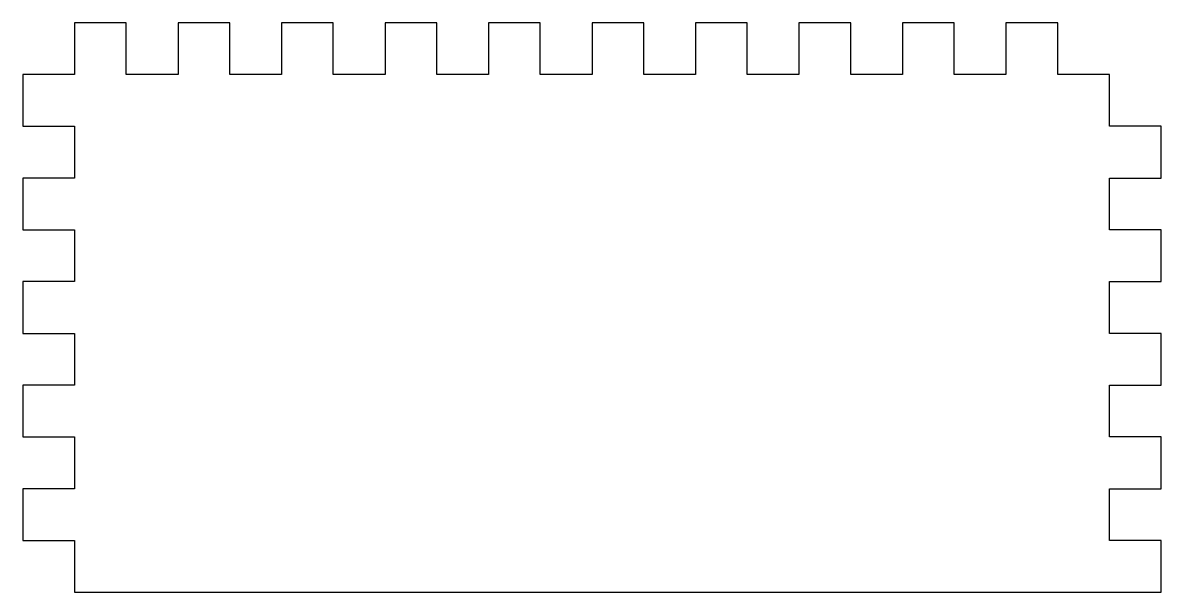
# Model space of a CAD drawing. Header units: millimetres. Extents: x 0 to 110, y 5 to 60.
import ezdxf

# ---------------------------------------------------------------- set-up
doc = ezdxf.new("R2010")
doc.units = ezdxf.units.MM

msp = doc.modelspace()

# ---------------------------------------------------------------- linework, layer by layer
msp.add_lwpolyline([(0, 50), (5, 50), (5, 45), (0, 45), (0, 40), (5, 40), (5, 35), (0, 35), (0, 30), (5, 30), (5, 25), (0, 25), (0, 20), (5, 20), (5, 15), (0, 15), (0, 10), (5, 10), (5, 5), (110, 5), (110, 10), (105, 10), (105, 15), (110, 15), (110, 20), (105, 20), (105, 25), (110, 25), (110, 30), (105, 30), (105, 35), (110, 35), (110, 40), (105, 40), (105, 45), (110, 45), (110, 50), (105, 50), (105, 55), (100, 55), (100, 60), (95, 60), (95, 55), (90, 55), (90, 60), (85, 60), (85, 55), (80, 55), (80, 60), (75, 60), (75, 55), (70, 55), (70, 60), (65, 60), (65, 55), (60, 55), (60, 60), (55, 60), (55, 55), (50, 55), (50, 60), (45, 60), (45, 55), (40, 55), (40, 60), (35, 60), (35, 55), (30, 55), (30, 60), (25, 60), (25, 55), (20, 55), (20, 60), (15, 60), (15, 55), (10, 55), (10, 60), (5, 60), (5, 55), (0, 55)], close=True)

doc.saveas('drawing.dxf')
